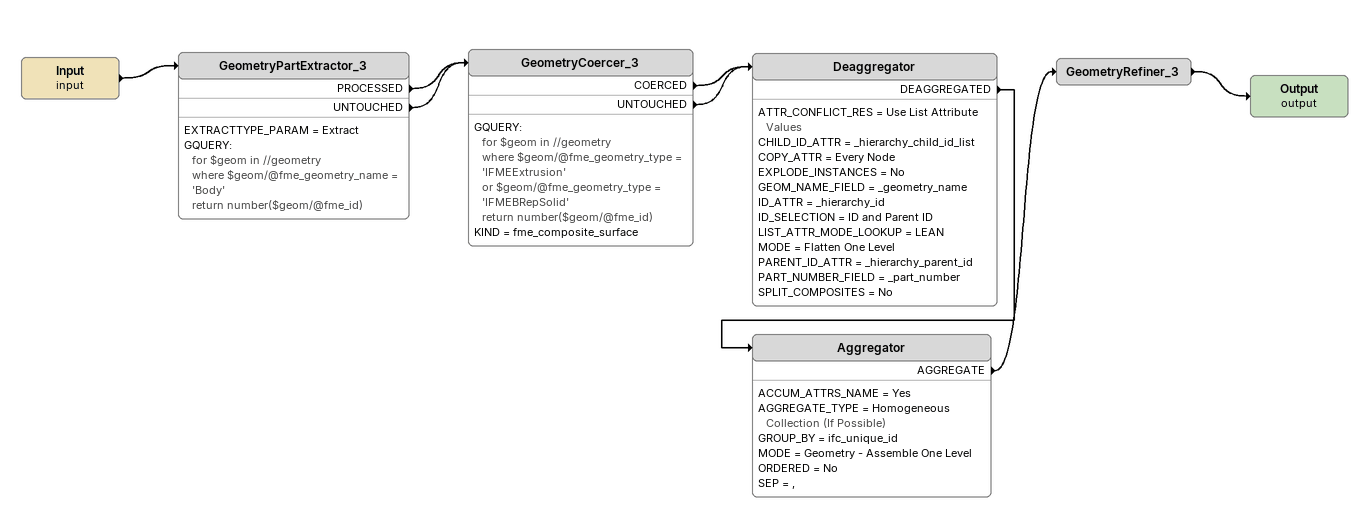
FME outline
Input (input)
    -> GeometryPartExtractor_3
GeometryPartExtractor_3
    EXTRACTTYPE_PARAM = Extract
    GQUERY:
      for $geom in //geometry
      where $geom/@fme_geometry_name = 'Body'
      return number($geom/@fme_id)
    PROCESSED -> GeometryCoercer_3
    UNTOUCHED -> GeometryCoercer_3
GeometryCoercer_3
    GQUERY:
      for $geom in //geometry
      where $geom/@fme_geometry_type = 'IFMEExtrusion'
      or $geom/@fme_geometry_type = 'IFMEBRepSolid'
      return number($geom/@fme_id)
    KIND = fme_composite_surface
    COERCED -> Deaggregator
    UNTOUCHED -> Deaggregator
Deaggregator
    ATTR_CONFLICT_RES = Use List Attribute Values
    CHILD_ID_ATTR = _hierarchy_child_id_list
    COPY_ATTR = Every Node
    EXPLODE_INSTANCES = No
    GEOM_NAME_FIELD = _geometry_name
    ID_ATTR = _hierarchy_id
    ID_SELECTION = ID and Parent ID
    LIST_ATTR_MODE_LOOKUP = LEAN
    MODE = Flatten One Level
    PARENT_ID_ATTR = _hierarchy_parent_id
    PART_NUMBER_FIELD = _part_number
    SPLIT_COMPOSITES = No
    DEAGGREGATED -> Aggregator
Aggregator
    ACCUM_ATTRS_NAME = Yes
    AGGREGATE_TYPE = Homogeneous Collection (If Possible)
    GROUP_BY = ifc_unique_id
    MODE = Geometry - Assemble One Level
    ORDERED = No
    SEP = ,
    AGGREGATE -> GeometryRefiner_3
GeometryRefiner_3
    -> Output (output)
Output (output)
